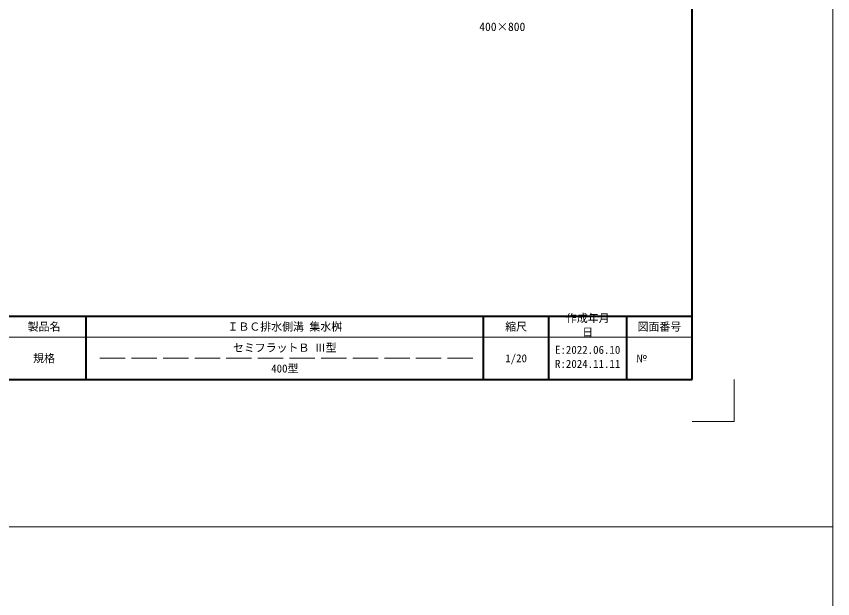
# Model space of a CAD drawing. Units: millimetres at full size; details may follow other scales. Extents: x -22536 to 51867, y -19720 to 38340.
# Drawn here: x -7141 to -3267, y 23420 to 26183 of the extents above; entities that cross this region are included whole.
import ezdxf
from ezdxf.enums import TextEntityAlignment as Align

# ---------------------------------------------------------------- set-up
doc = ezdxf.new("R2010")
doc.units = ezdxf.units.MM
doc.header["$LTSCALE"] = 20
doc.linetypes.add('DASHED', pattern=[7.5, 6, -1.5])
for name, color, linetype, lineweight in [('0_2', 5, 'Continuous', 13), ('Defpoints_3', 1, 'Continuous', 13), ('図枠', 7, 'Continuous', 5)]:
    doc.layers.add(name, color=color, linetype=linetype, lineweight=lineweight)
doc.layers.add('文字', color=7, linetype='Continuous')
doc.styles.add('ＭＳ ゴシック', font='')
doc.styles.add('ＭＳ 明朝', font='')
doc.styles.get('ＭＳ ゴシック').set_extended_font_data('MS Gothic')
doc.styles.get('ＭＳ 明朝').set_extended_font_data('MS Mincho')

msp = doc.modelspace()

# ---------------------------------------------------------------- linework, layer by layer
at = {"layer": '0_2'}
for p, q in [((-3267.22, 38340.08), (-3267.22, 16419.83)), ((-22536.1, 23760), (-3267.22, 23760))]:
    msp.add_line(p, q, dxfattribs=at)
at = {"layer": 'Defpoints_3'}
for p in [(-3734.44, 24460), (-3934.44, 24260)]:
    msp.add_line(p, (-3734.44, 24260), dxfattribs=at)
at = {"layer": '図枠', "lineweight": 40}
for p, q in [((-3934.44, 24460), (-3934.44, 30000)), ((-11734.44, 24760), (-3934.44, 24760)), ((-6809.44, 24460), (-6809.44, 24760)), ((-4924.44, 24460), (-4924.44, 24760)), ((-4614.44, 24460), (-4614.44, 24760)), ((-4244.44, 24460), (-4244.44, 24760)), ((-11734.44, 24460), (-3934.44, 24460))]:
    msp.add_line(p, q, dxfattribs=at)
at = {"layer": '図枠', "lineweight": 13}
msp.add_line((-3934.44, 24660), (-7209.44, 24660), dxfattribs=at)
at = {"layer": '図枠', "linetype": 'DASHED', "lineweight": 9}
msp.add_line((-4974.44, 24560), (-6759.44, 24560), dxfattribs=at)

# ---------------------------------------------------------------- texts
at = {"layer": '図枠', "style": 'ＭＳ ゴシック'}
for s, p in [('作成年月', (-4533.04, 24769.23)), ('日', (-4455.34, 24702.57)), ('E:2022.06.10', (-4584.84, 24619.23)), ('R:2024.11.11', (-4584.84, 24552.57))]:
    msp.add_text(s, height=37.98, dxfattribs=at).set_placement(p, align=Align.TOP_LEFT)
for s, p in [('製品名', (-7009.44, 24710)), ('ＩＢＣ排水側溝 集水桝', (-5866.94, 24710)), ('縮尺', (-4769.44, 24710)), ('図面番号', (-4089.44, 24710)), ('セミフラットＢ Ⅲ型', (-5866.94, 24610)), ('規格', (-7009.44, 24560)), ('1/20', (-4769.44, 24560)), ('400型', (-5866.94, 24511.48))]:
    msp.add_text(s, height=37.98, dxfattribs=at).set_placement(p, align=Align.MIDDLE_CENTER)
msp.add_text('№', height=37.98, dxfattribs=at).set_placement((-4200.09, 24560), align=Align.MIDDLE_LEFT)
at = {"layer": '文字', "style": 'ＭＳ 明朝'}
msp.add_text('400×800', height=40.03, dxfattribs=at).set_placement((-4834.92, 26133.19), align=Align.MIDDLE_CENTER)

doc.saveas('drawing.dxf')
